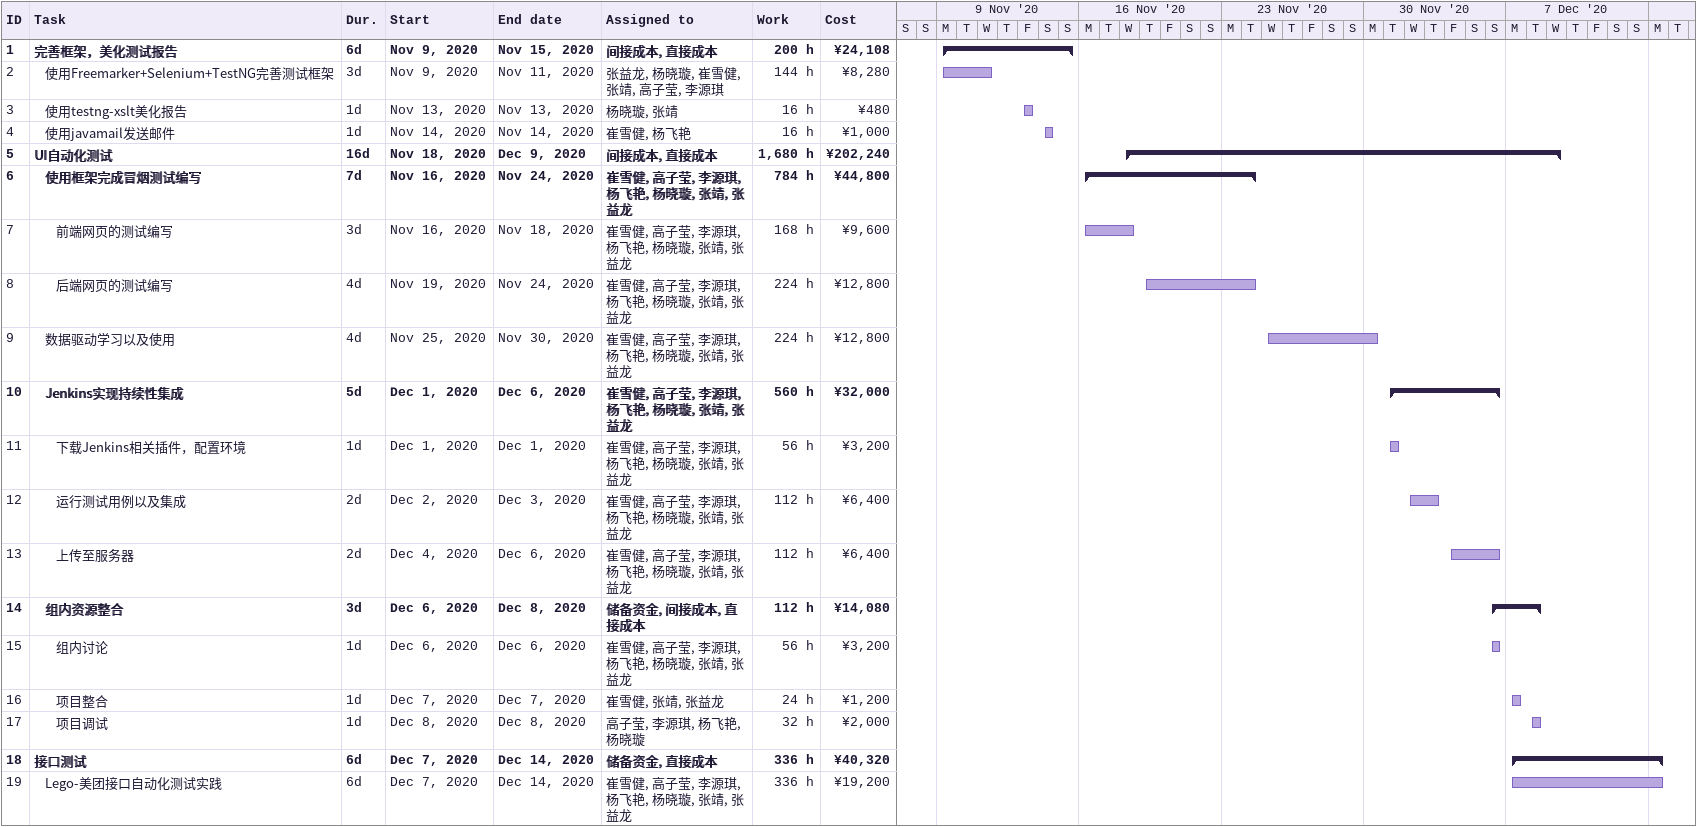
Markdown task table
| ID | Level | Task | Duration | Start | Finish | Resources | Work (h) | Cost (¥) |
|---|---|---|---|---|---|---|---|---|
| 1 | 1 | **完善框架，美化测试报告** | 6d | 2020-11-09 | 2020-11-15 | 间接成本, 直接成本 | 200 | 24108 |
| 2 | 2 | 使用Freemarker+Selenium+TestNG完善测试框架 | 3d | 2020-11-09 | 2020-11-11 | 张益龙, 杨晓璇, 崔雪健, 张靖, 高子莹, 李源琪 | 144 | 8280 |
| 3 | 2 | 使用testng-xslt美化报告 | 1d | 2020-11-13 | 2020-11-13 | 杨晓璇, 张靖 | 16 | 480 |
| 4 | 2 | 使用javamail发送邮件 | 1d | 2020-11-14 | 2020-11-14 | 崔雪健, 杨飞艳 | 16 | 1000 |
| 5 | 1 | **UI自动化测试** | 16d | 2020-11-18 | 2020-12-09 | 间接成本, 直接成本 | 1680 | 202240 |
| 6 | 2 | **使用框架完成冒烟测试编写** | 7d | 2020-11-16 | 2020-11-24 | 崔雪健, 高子莹, 李源琪, 杨飞艳, 杨晓璇, 张靖, 张益龙 | 784 | 44800 |
| 7 | 3 | 前端网页的测试编写 | 3d | 2020-11-16 | 2020-11-18 | 崔雪健, 高子莹, 李源琪, 杨飞艳, 杨晓璇, 张靖, 张益龙 | 168 | 9600 |
| 8 | 3 | 后端网页的测试编写 | 4d | 2020-11-19 | 2020-11-24 | 崔雪健, 高子莹, 李源琪, 杨飞艳, 杨晓璇, 张靖, 张益龙 | 224 | 12800 |
| 9 | 2 | 数据驱动学习以及使用 | 4d | 2020-11-25 | 2020-11-30 | 崔雪健, 高子莹, 李源琪, 杨飞艳, 杨晓璇, 张靖, 张益龙 | 224 | 12800 |
| 10 | 2 | **Jenkins实现持续性集成** | 5d | 2020-12-01 | 2020-12-06 | 崔雪健, 高子莹, 李源琪, 杨飞艳, 杨晓璇, 张靖, 张益龙 | 560 | 32000 |
| 11 | 3 | 下载Jenkins相关插件，配置环境 | 1d | 2020-12-01 | 2020-12-01 | 崔雪健, 高子莹, 李源琪, 杨飞艳, 杨晓璇, 张靖, 张益龙 | 56 | 3200 |
| 12 | 3 | 运行测试用例以及集成 | 2d | 2020-12-02 | 2020-12-03 | 崔雪健, 高子莹, 李源琪, 杨飞艳, 杨晓璇, 张靖, 张益龙 | 112 | 6400 |
| 13 | 3 | 上传至服务器 | 2d | 2020-12-04 | 2020-12-06 | 崔雪健, 高子莹, 李源琪, 杨飞艳, 杨晓璇, 张靖, 张益龙 | 112 | 6400 |
| 14 | 2 | **组内资源整合** | 3d | 2020-12-06 | 2020-12-08 | 储备资金, 间接成本, 直接成本 | 112 | 14080 |
| 15 | 3 | 组内讨论 | 1d | 2020-12-06 | 2020-12-06 | 崔雪健, 高子莹, 李源琪, 杨飞艳, 杨晓璇, 张靖, 张益龙 | 56 | 3200 |
| 16 | 3 | 项目整合 | 1d | 2020-12-07 | 2020-12-07 | 崔雪健, 张靖, 张益龙 | 24 | 1200 |
| 17 | 3 | 项目调试 | 1d | 2020-12-08 | 2020-12-08 | 高子莹, 李源琪, 杨飞艳, 杨晓璇 | 32 | 2000 |
| 18 | 1 | **接口测试** | 6d | 2020-12-07 | 2020-12-14 | 储备资金, 直接成本 | 336 | 40320 |
| 19 | 2 | Lego-美团接口自动化测试实践 | 6d | 2020-12-07 | 2020-12-14 | 崔雪健, 高子莹, 李源琪, 杨飞艳, 杨晓璇, 张靖, 张益龙 | 336 | 19200 |
